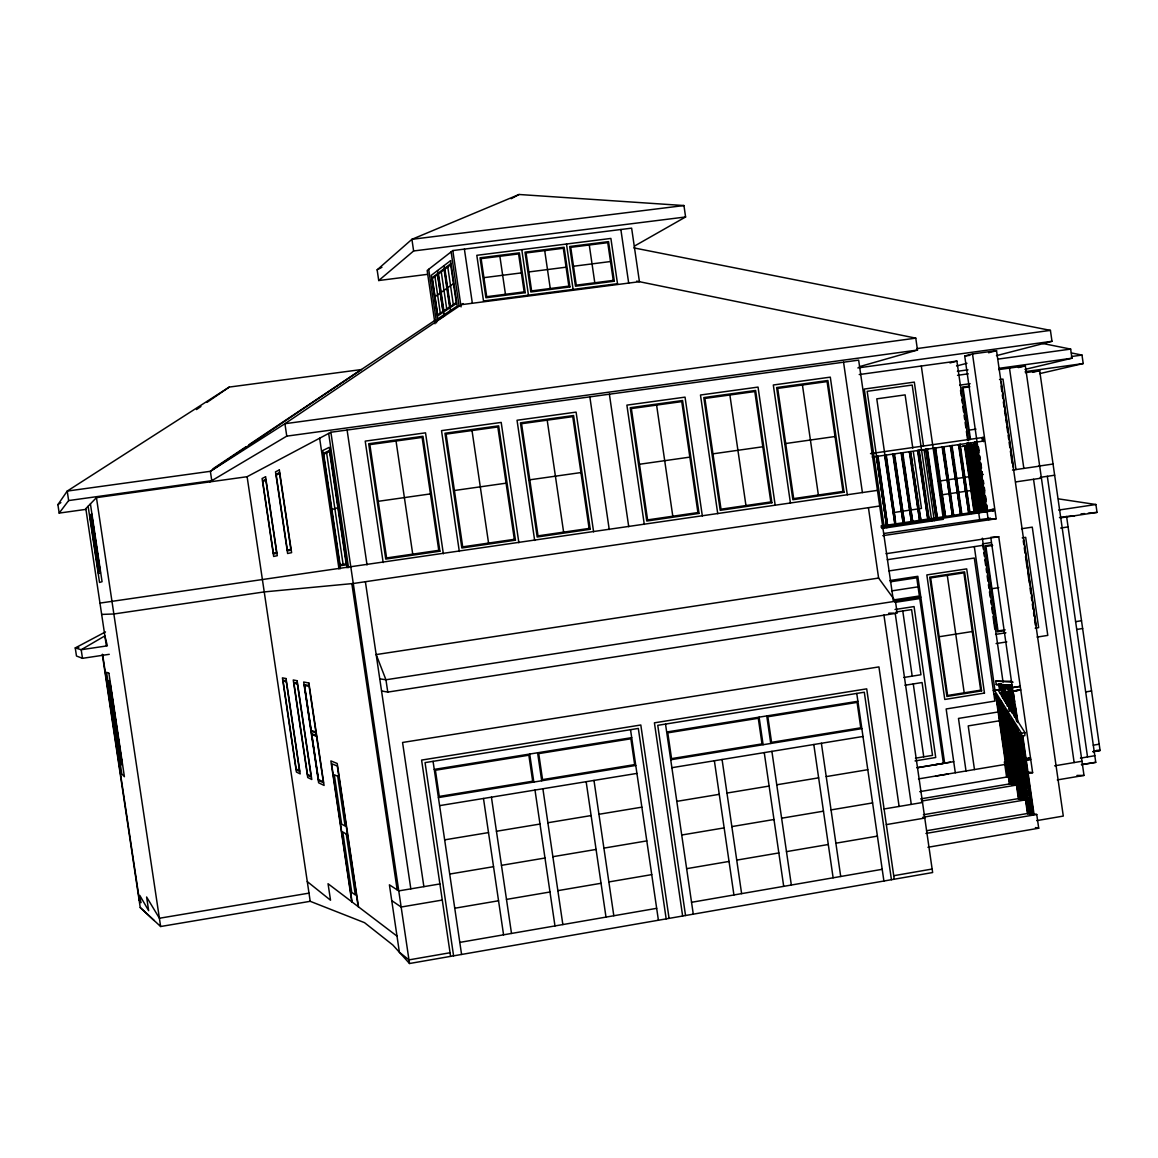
<?xml version="1.0" encoding="UTF-8"?>
<svg xmlns="http://www.w3.org/2000/svg" width="1158" height="1158" viewBox="0 0 1158 1158"><rect width="100%" height="100%" fill="white"/><g stroke="black" fill="none" stroke-linecap="round" stroke-linejoin="round"><path stroke-width="1.5" d="M998.008 689.98L1024.989 732.638L1024.801 735.663L1021.298 736.242L1021.486 733.202L994.577 690.53L993.289 690.429L1020.27 686.361L994.577 690.53M983.504 441.676L983.287 437.435L870.498 453.603M57.9 504.642L67.222 491.079L229.255 387.076L361.455 369.547L210.365 471.306L67.222 491.079L68.64 500.56L59.174 513.095L57.9 504.642L60.882 502.586M893.122 598.889L858.657 360.138L330.884 432.252L247.117 476.705L96.447 497.636L85.822 508.623L106.333 645.614M90.252 517.597L91.815 516.164L99.979 570.764L98.314 571.43M90.382 518.306L91.902 516.931M427.143 274.388L378.724 280.526L377.146 269.828L411.915 239.315L519.088 194.486L683.944 205.545L685.594 216.98L634.454 246.075M378.724 280.526L413.623 250.968L685.594 216.98M461.333 304.684L639.433 281.698L631.631 228.155L452.807 250.562L427.157 270.494L435.003 323.791M438.607 273.853L443.963 269.828M445.048 269.018L450.549 264.878M435.017 296.738L440.257 293.032M441.314 292.279L446.699 288.472M447.799 287.705L453.343 283.782M196.469 409.57L200.942 406.501M206.906 402.419L229.255 387.076M463.026 303.555L284.926 423.712L210.365 471.306L211.769 480.686L68.64 500.56M212.956 468.787L246.032 446.727M248.984 444.701L435.09 320.259M444.021 310.691L449.449 307.102M450.549 306.378L456.107 302.687M434.742 322.025L445.092 315.28M94.305 544.506L95.868 543.493M209.728 481.902L286.764 436.132L917.483 350.049L915.775 338.15L636.639 281.133M377.146 269.828L381.923 267.281M511.112 198.727L519.088 194.486M105.494 631.906L75.256 647.93L76.471 656.007L82.479 658.323L109.272 654.313M262.852 481.627L265.775 480.208M276.313 475.113L279.527 473.564M323.82 454.24L329.451 451.562M98.227 570.691L99.849 570.04M331.999 509.52L337.76 507.74M859.352 366.695L917.483 350.049M972.503 353.957L996.17 518.755L988.208 519.537L964.715 356.027L972.503 353.957L996.531 350.657L1063.29 816.072L1036.728 820.631M949.98 362.932L956.899 361.108L968.349 440.691M988.57 352.756L996.531 350.657M956.551 365.971L966.973 363.279M996.459 355.651L1051.985 341.292L1050.422 330.377L633.889 247.899M1018.374 367.593L1025.337 365.899L1084.004 775.411L1057.297 779.913M1024.975 369.416L1071.961 358.213L1070.658 349.094L1042.359 343.405M1032.647 372.326L1039.681 370.69L1095.757 762.326L1081.514 764.729M1039.609 373.643L1083.208 363.554L1081.992 355.072L1071.411 352.944M273.476 553.148L276.501 552.467M287.445 550.036L290.759 549.297M875.94 456.57L876.707 456.426L886.637 525.196L876.331 456.498M877.243 456.382L878.01 456.238L887.549 525.037M884.205 455.384L884.973 455.239M885.508 455.195L886.275 455.051L895.8 523.807M892.442 454.197L893.223 454.052L903.124 522.736L892.832 454.124M983.287 437.435L982.013 437.666L982.534 441.256L983.808 441.024L872.22 457.063M900.692 453.01L901.474 452.879L911.36 521.52L901.083 452.937M908.914 451.837L909.696 451.692L919.597 520.289L909.305 451.765M910.608 451.577L920.885 520.101L918.974 509.592M917.136 450.65L918.323 450.433M919.626 450.245L918.83 450.39L924.142 487.286M925.343 449.478L926.545 449.261M927.847 449.072L927.037 449.217L930.077 470.293M933.536 448.291L936.055 447.885M941.729 447.118L944.248 446.713M949.907 445.946L952.441 445.541M958.086 444.773L960.619 444.368M966.235 443.601L968.783 443.196M974.399 442.428L975.658 442.197M976.035 442.182L985.834 510.432M976.744 443.847L962.009 446.438L967.697 445.483M459.798 942.395L656.673 908.335M691.543 902.299L882.208 869.311M450.057 952.745L408.977 959.881L399.394 952.267L389.406 884.828L398.757 890.893L439.895 883.945M893.73 875.709L932.132 869.036M102.309 654.371L140.234 907.554L160.629 926.516L310.214 901.315L364.524 922.665L392.895 945.058L409.512 963.514L932.639 872.539L895.192 613.175M927.92 847.28L1038.712 828.216L1036.743 814.479L1030.953 813.408M1092.993 751.542L1100.057 750.341L1096.452 750.384M923.404 814.74L1018.649 798.571M1005.622 709.825L1018.418 798.817L1020.155 798.673L1007.735 712.271M1018.418 798.817L1020.155 798.673M1008.604 714.573L1020.777 799.223L1022.514 799.078L1010.977 718.814M1024.902 799.498L1023.6 799.715L1011.614 719.335L1023.151 799.642L1024.902 799.498L1013.988 723.547M922.81 817.287L1027.537 799.512L1028.029 802.914M442.269 900.055L401.146 907.032L391.737 900.606M886.348 824.597L924.779 818.069M454.747 908.234L498.548 900.765M506.495 899.404L549.978 891.993M557.852 890.647L601.045 883.279M608.862 881.933L651.737 874.623M686.636 868.674L729.048 861.436M736.734 860.119L778.842 852.939M786.47 851.637L828.303 844.5M835.873 843.198L877.402 836.119M926.574 830.735L1027.725 813.452M1029.245 813.567L1027.942 813.785L1014.625 724.112L1027.493 813.698L1029.245 813.567L1016.999 728.353M1029.896 814.146L1017.65 728.918L1029.896 814.146L1031.648 814.002L1020.039 733.13M1020.951 735.504L1032.314 814.595L1034.065 814.45L1022.832 736.227M1032.314 814.595L1034.065 814.45M925.922 833.442L1036.743 814.479M1054.634 765.829L1081.977 761.24M308.998 893.136L159.399 918.251L146.603 896.987L148.658 910.695L139.771 895.38L140.871 902.733L139.018 899.448M919.727 791.652L1024.208 774.109M1027.58 773.53L1032.632 772.69L998.746 536.719L990.77 537.37L1013.366 694.641M449.709 874.058L493.54 866.676M501.472 865.344L544.984 858.02M552.873 856.703L596.081 849.436M603.911 848.119L646.801 840.896M681.715 835.019L724.155 827.883M731.842 826.595L773.978 819.502M781.621 818.214L823.468 811.179M831.053 809.905L872.596 802.914M920.639 798.904L1011.441 783.604L1018.461 784.733L1020.169 796.588M996.734 695.726L1009.443 784.14L1011.166 783.995L999.093 699.968M1009.443 784.14L1011.166 783.995M999.687 700.416L1011.774 784.502L1013.496 784.357L1001.786 702.848M1011.774 784.502L1013.496 784.357M1002.64 705.106L1014.119 784.878L1015.841 784.733L1004.999 709.289M921.435 801.09L1018.461 784.733M884.075 808.979L922.521 802.494M1075.579 621.701L1081.5 620.702M1008.242 750.876L1005.636 751.31L1019.605 753.12M1015.161 742.075L1016.435 750.992L1018.099 750.847L1014.509 725.863M950.356 762.21L916.89 767.768L944.639 763.151L917.816 576.308L889.937 580.534M1093.268 745.173L1099.188 744.189M995.952 693.874L1007.923 776.844L1006.548 776.642L1004.449 762.022L1020.343 759.359M1023.875 758.78L1030.562 758.085L1005.752 762.08M1010.833 762.326L1015.884 761.486M1019.257 760.922L1022.615 760.357M1025.988 759.793L1030.765 759.416L1012.208 762.514M918.497 778.914L1005.911 764.309M1011.151 763.44L1019.937 763.585M947.91 774.065L935.505 776.077M1093.022 751.788L1100.1 750.601L1066.59 516.497L1059.483 517.554M1080.443 758.128L1094.817 755.725M1021.486 733.202L1024.989 732.638M915.457 758.186L932.523 755.378L922.072 682.54L904.948 685.261M915.052 760.922L935.722 757.506L914.067 606.575L895.018 609.513M444.658 839.854L488.502 832.588M496.449 831.27L539.99 824.047M547.879 822.745L591.116 815.565M598.947 814.277L641.865 807.155M676.793 801.365L719.263 794.33M726.949 793.056L769.115 786.065M776.757 784.791L818.634 777.843M826.219 776.598L867.791 769.694M933.898 764.931L943.394 763.368L919.756 598.585L894.96 602.377M946.289 762.876L953.714 761.66L946.158 708.971L994.881 701.082L974.312 558.04L888.968 570.923M1085.639 691.934L1091.56 690.964M438.419 797.587L635.771 765.452M670.728 759.764L861.856 728.643M998.095 711.982L958.477 718.423L966.018 771.054M999.6 711.736L1002.611 711.244M1006.186 710.722L1007.474 710.505M439.606 805.635L636.929 773.399M671.886 767.696L862.985 736.474M1003.465 720.131L968.218 725.892L974.471 769.563M434.25 769.39L631.703 737.646M666.675 732.015L857.89 701.27M1011.484 685.565L996.256 684.581L995.764 681.136L1011.614 681.28M996.256 684.581L1001.916 684.117L998.21 684.711M1000.425 684.856L1001.656 684.653L1003.697 698.853M1000.83 684.885L1002.075 684.682L1004.377 700.662M1005.709 685.189L1006.953 685L1007.46 688.561M1006.128 685.218L1007.373 685.015L1011.224 711.794M1008.372 685.362L1011.296 684.986L1016.492 720.942M1011.05 685.536L1012.309 685.333M995.084 693.801L993.81 694.018L994.751 694.091L1021.298 736.242M1020.343 689.922L1011.716 691.196L1015.479 717.395M1000.295 693.266L1020.777 689.951L1003.219 692.484L1004.087 692.556L1005.593 703.036M1001.525 701.082L1000.237 701.285L1012.208 784.574M903.848 677.473L920.957 674.752L911.607 609.615L896.104 612.003M1005.13 629.822L998.022 630.936L985.878 546.446L992.681 545.418M1004.464 630.705L997.414 631.805L985.053 545.794L992.102 544.738M995.576 634.41L1005.911 632.775M1035.194 628.172L1038.639 627.622L1025.684 537.341L1022.239 537.862M1076.694 629.46L1082.629 628.519M996.083 643.587L1006.78 641.894M1037.09 637.088L1047.787 635.395L1032.27 527.136L1021.559 528.743M939.138 636.741L972.286 631.53M381.561 690.979L387.771 692.093L897.16 613.147L895.452 601.248L385.947 679.775L379.766 678.849M991.957 588.698L998.746 587.656M1081.485 764.541L1095.757 762.34M895.452 601.248L878.604 578.059L376.176 654.574L385.947 679.775L387.771 692.093M891.559 590.913L918.062 586.845M892.818 600.047L919.38 595.979L916.76 577.799L890.241 581.823M894.656 601.103L920.813 597.094M886.029 553.712L998.746 536.719M1060.656 528.048L1068.081 526.919M991.19 542.552L982.563 543.855L983.33 549.181M340.177 564.757L346.083 563.874M881.86 528.468L943.379 519.305L921.305 366M883.583 533.534L990.423 518.133M989.902 519.276L993.303 518.77M882.787 535.676L996.17 518.755M1058.658 510.07L1095.902 504.512L1097.031 512.386L1060.337 517.887M887.26 559.705L983.374 545.259M879.718 506.017L353.262 583.502L264.227 591.912L113.86 613.986L101.658 614.42M893.194 512.603L921.493 508.42L913.3 451.649M987.875 511.46L971.432 513.37L971.244 512.082L973.849 511.691M880.963 526.05L993.607 509.303L993.81 510.649L881.166 527.411M971.432 513.37L975.34 512.791M78.802 647.394L75.256 647.93L81.19 649.725L107.361 645.831L104.871 635.901L81.19 649.725L82.479 658.323M981.695 472.261L974.631 473.289L972.865 460.971M1038.769 466.109L1053.042 464.025M976.237 475.373L983.156 474.36M1012.512 470.076L1039.681 466.109M937.908 481.25L973.429 476.068M877.46 490.37L99.964 603.086M1040.217 477.342L1054.649 475.229M974.978 487.894L982.085 486.852M1015.798 481.902L1041.404 478.138M939.891 495.103L975.412 489.877M975.412 444.122L968.595 445.28L970.172 445.121L979.74 511.112M969.159 430.11L975.977 429.126M378.232 501.313L430.443 493.901M454.414 490.5L506.075 483.175M528.815 479.948L580.925 472.565M639.477 464.257L689.835 457.12M712.966 453.835L762.804 446.771M784.748 443.659L835.034 436.523M957.521 375.308L968.276 373.817M998.717 369.59L1025.337 365.899M1025.206 371.631L1083.208 363.554M1025.38 372.673L1039.681 370.69M959.75 385.136L970.129 383.689M999.528 379.578L1002.987 379.1L1015.971 469.569M59.174 513.095L85.866 509.375M969.318 386.106L962.24 387.105L969.825 439.866M969.897 386.801L963.065 387.756L970.433 438.925M857.861 367.926L1051.985 341.292M964.715 356.027L969.825 355.332M859.222 374.555L956.899 361.108M998.037 359.11L1070.658 349.094M957.391 371.284L968.001 369.822M1071.44 356.534L1081.992 355.072M999.354 368.273L1071.961 358.213M915.775 338.15L284.926 423.712L286.764 436.132M916.818 348.601L1050.422 330.377M483.914 277.659L521.375 272.897M528.844 271.942L566.074 267.194M573.5 266.253L610.512 261.534M683.944 205.545L411.915 239.315L413.623 250.968M993.607 509.303L992.261 509.448L992.449 510.794L993.81 510.649M971.244 512.082L985.516 510.548M977.757 511.633L968.363 443.268M1080.993 513.906L1084.554 513.573M1088.115 513.226L1097.031 512.386M1066.619 516.497L1074.638 515.744M888.736 613.19L893.788 613.161M1076.954 775.44L1084.004 775.411M995.764 681.136L1013.062 682.207M998.717 684.19L1000.686 684.306L1002.712 698.477M1011.354 691.167L1012.657 691.268M1012.859 749.819L1019.865 750.702M1016.435 750.992L1015.58 742.133M1019.127 751.339L1018.273 742.452M1005.448 750.022L1019.416 751.803M1013.453 760.676L1012.381 750.239M1004.449 762.022L1005.824 762.21M1004.637 763.368L1006.013 763.556M1027.696 771.966L1032.632 772.69M1058.528 498.881L1095.902 504.512M1009.023 776.656L1008.589 773.327M1014.119 784.878L1003.204 705.989M1022.196 798.586L1027.537 799.512M1020.777 799.223L1009.168 715.456M1035.411 827.565L1038.712 828.216M283.174 681.063L286.2 681.686M294.045 683.292L297.288 683.958M309.041 686.361L304.511 685.435L311.184 730.437L315.801 731.986M311.227 731.248L316.018 732.869M311.603 733.767L316.409 735.431M316.438 736.242L311.82 734.635L318.493 779.609L323.198 781.838M296.26 769.057L299.415 770.562M307.579 774.427L310.966 776.034M108.519 682.771L110.053 683.538L121.937 762.948L120.273 761.269M110.126 684.219L108.649 683.481L120.2 760.618L121.807 762.225M396.991 936.113L328.047 883.728L330.522 900.215L307.275 881.585M114.425 722.056L115.959 723.229M154.159 920.509L140.234 907.554M96.447 497.636L160.629 926.516M90.411 503.875L102.063 581.692L99.53 582.46L88.124 506.249M91.135 517.626L99.038 570.358M109.388 683.842L120.997 761.414M102.628 654.458L139.423 900.171M330.884 432.252L409.512 963.514M351.844 583.646L397.18 889.865M328.669 433.439L348.529 567.623M347.125 567.811L329.292 447.321L322.807 450.505L340.322 568.752M326.614 452.908L343.101 564.308M319.637 438.231L338.99 568.94M358.473 906.83L337.21 763.484L330.884 760.922L351.771 901.749M358.155 906.598L337.311 766.046L331.564 763.687L352.075 901.981M247.117 476.705L310.214 901.315M589.842 396.876L609.238 529.553M666.168 918.873L638.319 728.44L425.058 762.615L453.589 955.842M566.479 244.02L573.109 289.413M630.531 729.685L658.41 920.234M593.605 531.84L576.091 412.118L517.033 420.253L534.663 540.453M544.709 250.62L550.267 288.501M547.198 420.18L563.613 532.144M521.78 249.65L528.453 295.174M593.982 780.42L613.812 915.746M586.151 781.693L605.996 917.107M499.88 256.28L505.453 294.277M518.871 542.755L501.197 422.424L441.516 430.631L459.321 551.454M464.387 249.1L472.348 303.266M537.601 752.772L541.712 780.767M542.885 788.757L562.846 924.576M529.698 754.046L533.824 782.055M534.996 790.06L554.971 925.937M452.807 250.562L461.087 306.899M451.128 251.851L459.133 306.248M472.015 430.544L488.56 543.073M447.784 266.962L453.314 304.54M443.948 265.689L450.534 310.474M441.27 271.855L446.713 308.911M437.536 270.567L444.035 314.73M434.93 276.617L440.301 313.167M428.692 269.307L436.566 322.778M491.426 797.167L511.503 933.449M483.479 798.47L503.571 934.824M443.355 553.785L425.522 432.831L365.219 441.126L383.168 562.571M396.036 441.01L412.726 554.132M433.063 761.342L461.579 954.453M450.592 956.363L421.599 760.082L640.808 724.995L669.078 918.366M423.871 886.652L402.564 742.466L878.936 666.907L899.115 806.446M347.096 430.038L367.043 564.93M365.392 581.721L410.829 888.852M847.309 494.784L830.3 377.146L773.312 384.992L790.436 503.093M894.237 879.212L866.705 688.851L654.415 722.824L682.641 916.021M891.428 879.704L864.302 692.223L657.758 725.328L685.536 915.515M856.761 693.439L883.901 881.021M802.436 384.992L818.373 495.002M821.384 743.262L840.708 876.49M813.799 744.507L833.123 877.793M775.194 505.308L758.041 387.09L700.474 395.008L717.743 513.703M729.887 394.994L745.955 505.554M766.755 715.919L770.75 743.479M771.894 751.354L791.334 885.03M759.098 717.149L763.108 744.724M764.251 752.599L783.705 886.348M702.341 515.961L685.044 397.136L626.883 405.126L644.297 524.429M722.071 759.489L741.612 893.629M714.37 760.748L733.926 894.96M656.6 405.097L672.798 516.222M620.862 229.501L628.678 283.088M665.517 724.083L693.28 914.169M589.277 245.004L594.792 282.769M609.383 394.198L628.736 526.702M1047.324 476.3L1087.536 756.941M1033.544 479.296L1074.146 762.557M1009.472 368.099L1023.846 468.411M1001.163 381.662L1013.482 467.629M1023.86 539.932L1036.164 625.711M1001.048 386.034L1001.815 391.317M1002.307 394.835L1002.814 398.366M1003.32 401.884L1004.087 407.167M1004.579 410.685L1005.347 415.954M1005.853 419.486L1006.36 423.003M1006.852 426.52L1007.619 431.789M1008.126 435.307L1008.618 438.824M1009.125 442.356L1009.892 447.625M1010.384 451.142L1012.164 463.461M1023.252 540.786L1023.759 544.303M1024.265 547.821L1025.018 553.09M1025.525 556.593L1027.276 568.896M1027.783 572.399L1029.303 582.937M1030.055 588.206L1030.808 593.475M1031.315 596.978L1031.821 600.495M1032.314 603.998L1033.081 609.267M1033.573 612.785L1034.08 616.288M1034.586 619.805L1035.339 625.059M1029.172 757.897L1029.361 759.228M1022.253 735.287L1023.773 745.839M1024.28 749.356L1027.305 770.432M1027.812 773.949L1029.578 786.253M1030.084 789.77L1033.11 810.861M1021.269 734.664L1032.762 814.682M978.51 447.176L979.017 450.679M979.769 455.934L980.276 459.451M980.768 462.954L981.535 468.208M982.027 471.711L982.534 475.214M983.287 480.469L983.793 483.972M984.3 487.489L984.807 490.992M985.559 496.246L986.066 499.749M986.819 505.004L987.325 508.507M1018.027 722.476L1012.989 690.993L1014.495 701.473M1019.72 734.042L1022.543 753.916M1023.035 757.115L1023.802 762.442M1024.309 765.988L1025.076 771.315M1025.597 774.861L1026.104 778.422M1026.61 781.968L1027.378 787.295M1027.884 790.842L1028.391 794.388M1028.912 797.949L1029.665 803.276M1030.186 806.822L1030.692 810.368M978.09 447.249L978.857 452.503M979.35 456.006L979.856 459.509M980.363 463.012L981.115 468.266M981.622 471.769L982.375 477.024M982.881 480.527L983.374 484.03M983.88 487.532L984.633 492.787M985.14 496.29L985.892 501.544M986.399 505.047L986.905 508.55M1015.001 704.961L1015.754 710.201M1016.261 713.69L1017.506 722.418M1019.518 736.387L1020.024 739.89M1013.872 698.216L1014.394 701.791M1014.9 705.367L1015.682 710.722M1016.188 714.298L1016.71 717.873M1020.56 744.681L1021.067 748.256M1023.643 766.118L1024.41 771.489M977.164 447.437L977.917 452.691M978.409 456.18L978.915 459.683M979.422 463.171L980.175 468.411M980.681 471.914L981.434 477.154M981.926 480.642L982.433 484.145M982.939 487.634L983.692 492.888M984.184 496.377L984.937 501.617M985.444 505.12L985.95 508.608M977.54 452.677L976.787 447.422L977.497 452.749M978.047 456.18L978.539 459.683L978.003 456.252M982.071 484.174L980.305 471.928L981.014 477.212M983.316 492.932L982.563 487.677L983.272 492.932M1028.521 806.33L1029.259 811.44M981.521 480.7L982.027 484.203M984.532 501.675L983.779 496.435L985.588 508.68L985.038 505.163M1017.448 734.447L1019.214 746.736M1019.72 750.254L1022.746 771.329M1023.252 774.832L1025.018 787.136M1025.525 790.639L1026.017 794.156M1026.524 797.674L1027.291 802.943M1027.783 806.446L1028.55 811.715M975.239 442.284L985.038 510.562M1010.037 685.189L1014.669 717.395M1015.957 726.341L1017.752 738.876M974.746 442.37L984.546 510.62M1009.617 685.16L1013.988 715.572M1015.537 726.298L1016.044 729.873M1016.565 733.463L1017.332 738.818M1017.839 742.394L1018.36 745.969M974.066 444.397L983.591 510.635L981.926 510.866L972.416 444.658M1008.618 684.827L1012.714 713.371M973.661 444.469L975.21 455.21M975.716 458.785L977.526 471.32M978.032 474.896L979.842 487.417M980.348 491.006L982.143 503.527M982.664 507.103L983.171 510.678M1008.198 684.798L1008.705 688.359M1009.226 691.934L1012.295 713.328M1014.09 725.82L1015.725 738.746M1016.406 741.873L1018.041 754.813M1018.548 758.374L1024.454 799.425M972.821 444.585L982.346 510.823M1012.251 718.93L1012.758 722.505M1013.279 726.066L1014.046 731.422M1014.553 734.997L1015.074 738.558M1007.981 692.137L1010.543 709.97M1011.817 718.886L1012.338 722.462M1012.845 726.023L1013.612 731.378M1014.133 734.939L1014.64 738.514M971.49 444.846L980.985 510.924L979.335 511.156L969.839 445.106M1005.955 684.653L1006.476 688.214M1006.982 691.775L1009.544 709.564M1011.079 720.247L1011.585 723.808M1012.092 727.369L1012.613 730.93M1013.12 734.49L1014.915 746.939M971.186 444.209L975.195 473.477M975.702 477.053L977.511 489.544M978.018 493.12L980.58 510.968M1006.823 693.512L1009.371 711.316M1010.673 719.654L1011.166 723.764M1011.687 726.703L1012.439 732.001M1012.7 734.433L1015.74 754.915M1016.246 758.447L1021.559 795.474M970.332 443.384L972.358 457.453M1004.724 684.856L1007.793 706.206M1004.304 684.827L1007.388 706.322M1009.139 718.568L1009.892 723.808M1010.398 727.296L1010.905 730.799M1011.397 734.302L1014.422 755.277M1006.447 702.79L1004.941 692.31L1003.653 692.527L1004.912 701.256M1011.976 741.236L1012.468 744.724M968.855 444.238L979.625 519.204M982.36 538.209L1003.045 682.076M1003.32 684.479L1004.594 693.352M1005.101 696.913L1005.607 700.46M1008.198 718.51L1008.965 723.851M1009.472 727.412L1009.979 730.973M1010.5 734.534L1012.295 746.997M1012.801 750.543L1014.596 763.006M1015.103 766.567L1019.445 796.82M1007.865 718.771L1008.618 724.025M1009.11 727.514L1011.875 746.751M960.518 390.463L961.285 395.804M961.791 399.365L962.298 402.926M962.819 406.487L963.586 411.814M964.093 415.375L964.6 418.935M965.121 422.496L965.888 427.838M966.394 431.398L967.668 440.286M967.943 443.34L971.721 469.598M972.025 470.539L973.994 485.361M974.486 488.864L976.252 501.125M976.759 504.627L977.511 509.882M983.837 552.742L984.343 556.289M984.865 559.835L985.617 565.162M986.138 568.723L986.645 572.269M987.152 575.816L987.919 581.142M988.425 584.703L988.946 588.25M989.453 591.796L990.22 597.123M990.727 600.669L991.234 604.23M991.755 607.776L992.507 613.103M993.028 616.649L994.809 629.084M1006.172 709.999L1018.852 798.89M968.204 449.043L972.3 477.545M972.807 481.106L973.589 486.447M974.095 490.008L974.602 493.569M975.123 497.129L975.89 502.471M976.397 506.046L976.903 509.607M967.075 443.442L976.903 511.778L966.655 443.528M1005.491 711.273L1005.998 714.819M1006.505 718.38L1007.272 723.692M1007.778 727.253L1008.285 730.799M1008.806 734.346L1010.587 746.765M1004.71 710.216L1005.462 715.528M1005.984 719.075L1006.49 722.621M1006.997 726.167L1008.777 738.572M1009.284 742.119L1014.64 779.348M966.394 445.743L975.832 511.474L974.385 511.691L964.947 445.96M1004.247 709.101L1005.014 714.414M1005.52 717.96L1009.848 748.054M966.496 449.376L968.291 461.796M968.797 465.357L972.879 493.757M973.386 497.318L974.153 502.644M974.66 506.191L975.181 509.737M1000.266 684.291L1000.773 687.823M1001.279 691.369L1001.8 694.901M999.238 684.537L1000.005 689.85M1002.799 709.333L1003.566 714.645M1004.073 718.192L1005.853 730.582M1006.374 734.129L1008.401 748.3M964.542 446.033L973.994 511.735M998.833 684.523L999.586 689.821M1002.263 709.145L1003.031 714.515M1003.552 718.09L1005.347 730.611M1005.868 734.201L1007.981 748.242M1008.184 750.297L1008.69 753.872M1009.211 757.448L1009.979 762.818M1010.5 766.393L1011.006 769.983M1011.527 773.558L1012.295 778.929M998.789 700.822L999.557 706.134M1000.063 709.666L1000.57 713.198M1001.077 716.744L1001.844 722.042M1002.35 725.574L1003.103 730.886M1003.624 734.418L1004.131 737.95M1004.637 741.482L1005.39 746.794M1005.911 750.326L1006.418 753.858M1006.924 757.404L1007.677 762.702M1008.198 766.234L1008.705 769.78M1009.211 773.312L1009.979 778.61M998.239 700.662L1000.251 714.645M1000.758 718.148L1001.25 721.651M1001.757 725.14L1002.51 730.394M1003.016 733.883L1003.523 737.385M1004.029 740.888L1004.782 746.128M1005.274 749.631L1006.041 754.871M1006.534 758.374L1007.04 761.877M1007.634 766.683L1008.111 770.012M997.284 696.609L1009.877 784.198M960.199 444.44L970.028 512.791M959.779 444.513L961.299 455.022M961.806 458.525L969.608 512.835M974.312 546.619L995.026 690.646M995.518 693.845L1005.318 762.022M958.911 444.629L968.739 512.98L958.491 444.701M952.021 445.613L961.864 514.007M951.615 445.685L953.121 456.209M953.627 459.712L954.38 464.966M954.887 468.469L956.653 480.744M957.159 484.247L958.925 496.521M959.432 500.024L961.444 514.051M950.732 445.801L960.575 514.195L950.327 445.873M943.842 446.785L953.685 515.223M943.437 446.858L943.929 450.361M944.436 453.878L949.734 490.717M950.24 494.22L953.28 515.267M942.54 446.974L952.397 515.411L942.134 447.046M935.65 447.958L945.507 516.439L942.062 495.421M935.244 448.03L935.751 451.548M936.243 455.051L937.01 460.319M937.517 463.837L939.283 476.112M939.789 479.629L941.555 491.918M934.347 448.146L944.204 516.627L933.941 448.218M947.287 575.367L964.209 692.802M927.442 449.145L937.3 517.655L932.856 489.602M930.583 473.796L932.349 486.085M926.139 449.333L936.011 517.858L925.749 449.405M923.519 446.062L914.313 382.111L864.288 389.045L884.365 528.091M924.026 449.608L934.274 520.666M931.785 521.042L912.186 385.049L867.168 391.317L886.869 527.715M919.22 450.317L929.107 518.871L928.195 515.411M924.649 490.804L925.416 496.073M925.922 499.59L927.688 511.894M917.932 450.505L927.804 519.074L917.527 450.578M912.793 448.103L905.122 394.878L876.78 398.844L894.888 523.966L884.582 455.311M910.854 453.328L912.634 465.646M913.141 469.149L914.921 481.467M915.428 484.985L918.468 506.075M953.714 761.66L955.307 772.762M902.762 452.691L912.663 521.317L909.739 503.773M902.632 454.515L903.399 459.798M903.906 463.316L909.233 500.256M894.526 453.864L904.427 522.548L894.642 457.453M885.884 455.123L895.293 520.289M913.271 683.929L923.737 756.825M902.777 610.975L912.186 676.142M877.634 456.31L886.029 514.47M886.536 517.988L887.303 523.271M868.428 507.682L878.604 578.059M883.93 615.014L911.288 804.39M843.56 362.208L862.406 492.57M91.554 513.877L89.846 515.484L98.546 573.644L100.399 572.935L91.554 513.877M450.563 260.68L431.283 275.315L437.695 318.87L457.236 306.088L450.563 260.68M437.55 273.635L432.079 277.746L437.695 315.902L443.224 312.24L437.55 273.635M443.963 268.801L438.332 273.027L444.021 311.705L449.724 307.941L443.963 268.801M450.563 263.836L444.773 268.178L450.549 307.406L456.397 303.541L450.563 263.836M437.55 274.649L432.339 278.557L437.681 314.904L442.949 311.401L437.55 274.649M265.573 476.778L262.084 478.515L273.664 556.462L277.298 555.695L265.573 476.778M279.339 469.96L275.503 471.856L287.618 553.51L291.613 552.656L279.339 469.96M265.718 479.354L262.663 480.845L273.52 553.973L276.704 553.278L265.718 479.354M279.483 472.652L276.111 474.288L287.488 550.904L290.976 550.137L279.483 472.652M329.408 450.505L323.574 453.314L340.22 565.755L346.343 564.858L329.408 450.505M1015.001 750.456L1013.757 750.659L1015.001 750.456M532.68 781.216L439.273 796.415L435.408 770.244L528.859 755.204L532.68 781.216M634.656 764.613L542.552 779.609L538.731 753.612L630.878 738.79L634.656 764.613M762.007 743.899L671.553 758.62L667.79 732.855L758.287 718.293L762.007 743.899M860.77 727.817L771.561 742.336L767.841 716.759L857.094 702.399L860.77 727.817M984.474 693.077L944.783 699.461L926.834 574.933L966.698 568.882L984.474 693.077M980.681 690.168L947.591 695.48L930.656 577.9L963.89 572.848L980.681 690.168M981.637 690.892L946.897 696.479L929.7 577.162L964.585 571.849L981.637 690.892M438.766 550.34L386.598 557.939L369.851 444.629L422.12 437.42L438.766 550.34M514.326 539.324L462.708 546.851L446.105 434.12L497.824 426.984L514.326 539.324M589.104 528.424L538.021 535.865L521.563 423.712L572.747 416.648L589.104 528.424M697.912 512.56L647.597 519.899L631.356 408.571L681.758 401.623L697.912 512.56M770.808 501.935L721.014 509.187L704.904 398.439L754.799 391.563L770.808 501.935M842.966 491.412L793.679 498.591L777.698 388.408L827.087 381.59L842.966 491.412M439.91 551.208L385.744 559.097L368.693 443.746L422.974 436.276L439.91 551.208M515.455 540.178L461.854 547.995L444.961 433.237L498.664 425.84L515.455 540.178M590.233 529.278L537.182 537.008L520.434 422.844L573.586 415.519L590.233 529.278M699.027 513.414L646.772 521.028L630.241 407.717L682.583 400.509L699.027 513.414M771.908 502.775L720.204 510.316L703.803 397.585L755.609 390.449L771.908 502.775M844.052 492.251L792.868 499.72L776.613 387.554L827.898 380.49L844.052 492.251M524.154 291.874L486.707 296.694L481.12 258.639L518.596 253.92L524.154 291.874M568.853 286.113L531.623 290.904L526.065 252.98L563.309 248.275L568.853 286.113M613.262 280.395L576.264 285.158L570.735 247.334L607.747 242.673L613.262 280.395M525.225 292.699L485.911 297.765L480.034 257.8L519.392 252.849L525.225 292.699M569.91 286.938L530.827 291.975L524.994 252.14L564.105 247.219L569.91 286.938M614.319 281.22L575.483 286.229L569.678 246.509L608.543 241.617L614.319 281.22M617.504 283.696L483.508 300.979L476.806 255.31L610.888 238.432L617.504 283.696M286.04 678.559L282.407 677.85L296.405 772.053L300.197 773.891L286.04 678.559M297.128 680.73L293.235 679.963L307.724 777.525L311.791 779.493L297.128 680.73M308.882 683.017L303.671 682.004L318.624 782.794L324.081 785.428L308.882 683.017M286.171 680.904L282.986 680.253L296.289 769.809L299.604 771.387L286.171 680.904M297.259 683.148L293.843 682.453L307.623 775.209L311.169 776.902L297.259 683.148M308.998 685.522L304.293 684.566L318.522 780.405L323.429 782.736L308.998 685.522M108.91 673.261L106.565 672.277L121.778 773.834L124.398 776.7L108.91 673.261M337.702 776.265L334.315 774.774L341.624 824.076L345.084 826.03L337.702 776.265M109.822 681.483L108.128 680.672L120.49 763.238L122.343 765.134L109.822 681.483M346.256 834.021L342.797 831.994L351.743 892.326L355.289 894.931L346.256 834.021M979.798 468.425L979.046 463.171L979.769 468.483"/></g></svg>
